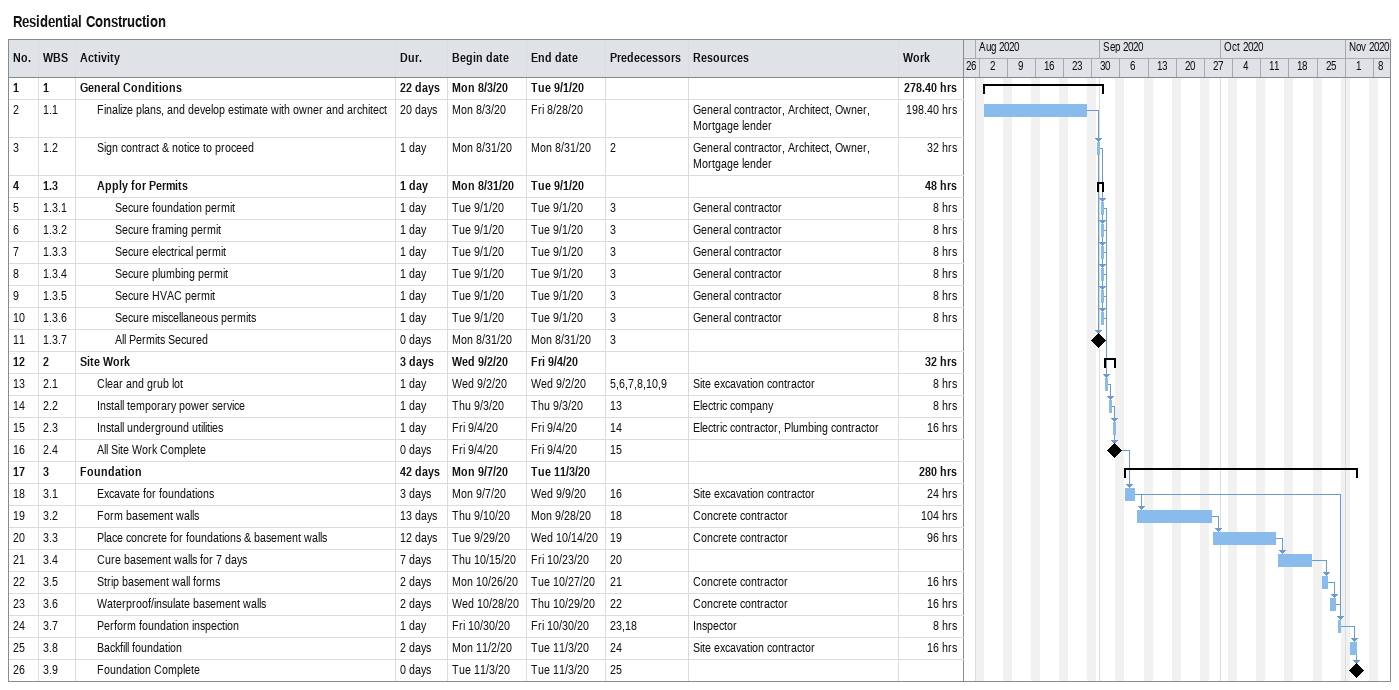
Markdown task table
Residential Construction

| ID | WBS | Task | Duration | Start | Finish | Predecessors | Resources | Work (h) |
|---|---|---|---|---|---|---|---|---|
| 1 | 1 | **General Conditions** | 22d | 2020-08-03 | 2020-09-01 |  |  | 278.40 |
| 2 | 1.1 | Finalize plans, and develop estimate with owner and architect | 20d | 2020-08-03 | 2020-08-28 |  | General contractor, Architect, Owner, Mortgage lender | 198.40 |
| 3 | 1.2 | Sign contract & notice to proceed | 1d | 2020-08-31 | 2020-08-31 | 2 | General contractor, Architect, Owner, Mortgage lender | 32 |
| 4 | 1.3 | **Apply for Permits** | 1d | 2020-08-31 | 2020-09-01 |  |  | 48 |
| 5 | 1.3.1 | Secure foundation permit | 1d | 2020-09-01 | 2020-09-01 | 3 | General contractor | 8 |
| 6 | 1.3.2 | Secure framing permit | 1d | 2020-09-01 | 2020-09-01 | 3 | General contractor | 8 |
| 7 | 1.3.3 | Secure electrical permit | 1d | 2020-09-01 | 2020-09-01 | 3 | General contractor | 8 |
| 8 | 1.3.4 | Secure plumbing permit | 1d | 2020-09-01 | 2020-09-01 | 3 | General contractor | 8 |
| 9 | 1.3.5 | Secure HVAC permit | 1d | 2020-09-01 | 2020-09-01 | 3 | General contractor | 8 |
| 10 | 1.3.6 | Secure miscellaneous permits | 1d | 2020-09-01 | 2020-09-01 | 3 | General contractor | 8 |
| 11 | 1.3.7 | All Permits Secured | 0d | 2020-08-31 | 2020-08-31 | 3 |  |  |
| 12 | 2 | **Site Work** | 3d | 2020-09-02 | 2020-09-04 |  |  | 32 |
| 13 | 2.1 | Clear and grub lot | 1d | 2020-09-02 | 2020-09-02 | 5, 6, 7, 8, 10, 9 | Site excavation contractor | 8 |
| 14 | 2.2 | Install temporary power service | 1d | 2020-09-03 | 2020-09-03 | 13 | Electric company | 8 |
| 15 | 2.3 | Install underground utilities | 1d | 2020-09-04 | 2020-09-04 | 14 | Electric contractor, Plumbing contractor | 16 |
| 16 | 2.4 | All Site Work Complete | 0d | 2020-09-04 | 2020-09-04 | 15 |  |  |
| 17 | 3 | **Foundation** | 42d | 2020-09-07 | 2020-11-03 |  |  | 280 |
| 18 | 3.1 | Excavate for foundations | 3d | 2020-09-07 | 2020-09-09 | 16 | Site excavation contractor | 24 |
| 19 | 3.2 | Form basement walls | 13d | 2020-09-10 | 2020-09-28 | 18 | Concrete contractor | 104 |
| 20 | 3.3 | Place concrete for foundations & basement walls | 12d | 2020-09-29 | 2020-10-14 | 19 | Concrete contractor | 96 |
| 21 | 3.4 | Cure basement walls for 7 days | 7d | 2020-10-15 | 2020-10-23 | 20 |  |  |
| 22 | 3.5 | Strip basement wall forms | 2d | 2020-10-26 | 2020-10-27 | 21 | Concrete contractor | 16 |
| 23 | 3.6 | Waterproof/insulate basement walls | 2d | 2020-10-28 | 2020-10-29 | 22 | Concrete contractor | 16 |
| 24 | 3.7 | Perform foundation inspection | 1d | 2020-10-30 | 2020-10-30 | 23, 18 | Inspector | 8 |
| 25 | 3.8 | Backfill foundation | 2d | 2020-11-02 | 2020-11-03 | 24 | Site excavation contractor | 16 |
| 26 | 3.9 | Foundation Complete | 0d | 2020-11-03 | 2020-11-03 | 25 |  |  |
